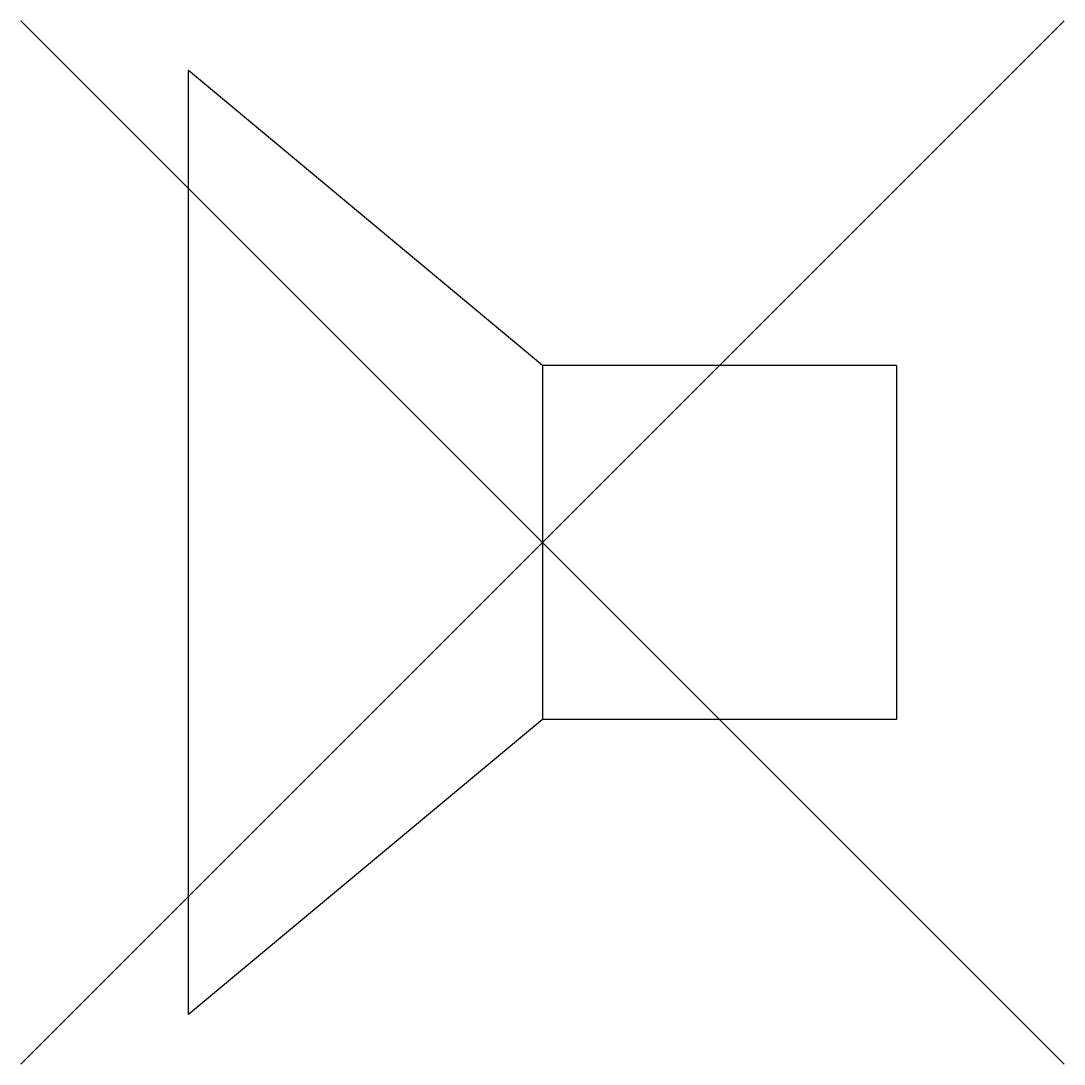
# Model space of a CAD drawing. Header units: metres. Extents: x -0.742 to 0.142, y -0.442 to 0.442.
import ezdxf

# ---------------------------------------------------------------- set-up
doc = ezdxf.new("R2010")
doc.units = ezdxf.units.M

msp = doc.modelspace()

# ---------------------------------------------------------------- linework, layer by layer
for p, q in [((-0.74194, -0.44194), (0.14194, 0.44194)), ((0.14194, -0.44194), (-0.74194, 0.44194)), ((-0.6, -0.4), (-0.6, 0.4)), ((-0.3, 0.15), (-0.6, 0.4)), ((0, 0.15), (-0.3, 0.15)), ((-0.3, 0.15), (-0.3, -0.15)), ((0, 0.15), (0, -0.15)), ((-0.3, -0.15), (-0.6, -0.4)), ((0, -0.15), (-0.3, -0.15))]:
    msp.add_line(p, q)

doc.saveas('drawing.dxf')
